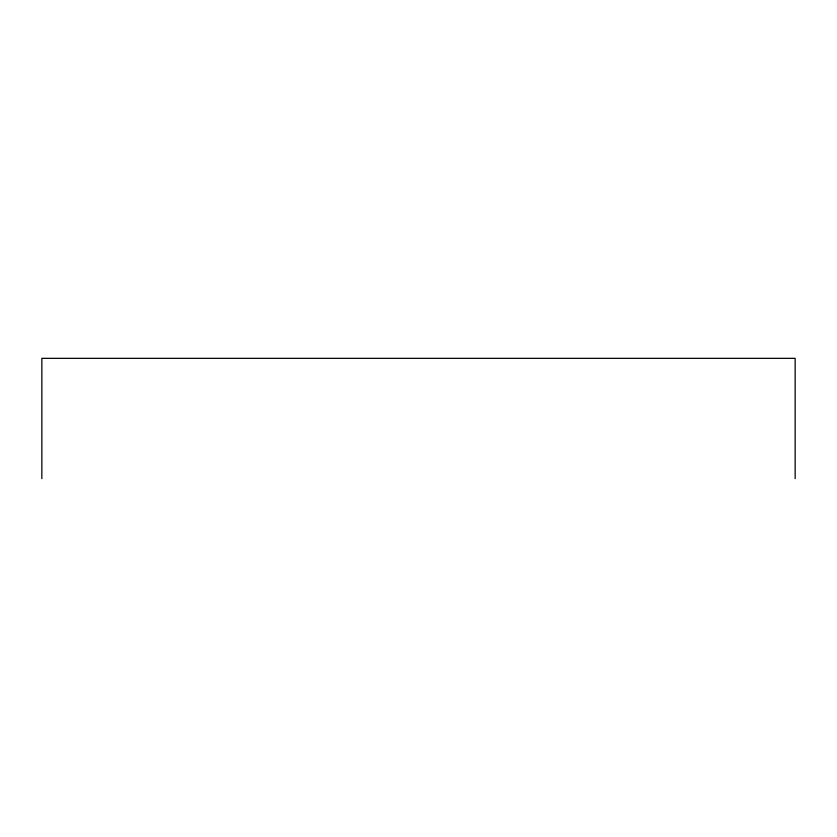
<?xml version="1.0" encoding="UTF-8"?>
<svg xmlns="http://www.w3.org/2000/svg" width="837" height="837" viewBox="0 0 837 837"><rect width="100%" height="100%" fill="white"/><g stroke="black" fill="none" stroke-linecap="round" stroke-linejoin="round"><path stroke-width="1.26" d="M795.15 478.659L795.15 358.341L41.85 358.341L41.85 478.659"/></g></svg>
